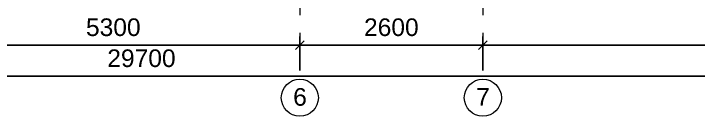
# Model space of a CAD drawing. Header units: metres. Extents: x 315 to 494, y -91 to 12.
# Drawn here: x 338.36 to 348.08, y -70.63 to -69.17 of the extents above; entities that cross this region are included whole.
import ezdxf
from ezdxf.enums import TextEntityAlignment as Align

# ---------------------------------------------------------------- set-up
doc = ezdxf.new("R2010")
doc.units = ezdxf.units.M
doc.header["$MEASUREMENT"] = 0
doc.linetypes.add('( Dashdot )', pattern=[1.001, 0.5, -0.25, 0.001, -0.25])
doc.styles.get("Standard").update_dxf_attribs({"font": 'times.ttf'})
doc.styles.add('Style-Arial', font='arial.ttf')
doc.dimstyles.get("Standard").update_dxf_attribs({"dimtxt": 0.18, "dimasz": 0.18, "dimexe": 0.18, "dimexo": 0.0625, "dimgap": 0.09, "dimtad": 0, "dimtih": 1, "dimtoh": 1, "dimdec": 4, "dimzin": 0, "dimdsep": 46, "dimtxsty": 'Standard', "dimcen": 0.09, "dimadec": 0, "dimazin": 0, "dimtfac": 1, "dimtdec": 4, "dimtofl": 0, "dimtmove": 0, "dimatfit": 3, "dimfxl": 1, "dimtolj": 1, "dimtzin": 0, "dimarcsym": 0})

# ---------------------------------------------------------------- blocks, each defined once
blk = doc.blocks.new('_Oblique')
at = {"color": 0, "linetype": 'ByBlock', "lineweight": -2}
blk.add_line((0.5, 0.5), (-0.5, -0.5), dxfattribs=at)
blk = doc.blocks.new('*D346')
at = {"color": 0, "lineweight": -2, "transparency": 16777216}
for p, q in [((337.1201, -69.9733), (337.1201, -69.4907)), ((342.4201, -69.9733), (342.4201, -69.4907)), ((337.1201, -69.6157), (342.4201, -69.6157))]:
    blk.add_line(p, q, dxfattribs=at)
at = {"layer": 'Defpoints', "color": 0, "lineweight": 0, "transparency": 16777216}
for p in [(342.4201, -69.6157), (337.1201, -70.0983), (342.4201, -70.0983)]:
    blk.add_point(p, dxfattribs=at)
at = {"color": 0, "lineweight": -2, "transparency": 16777216, "xscale": 0.125, "yscale": 0.125, "zscale": 0.125, "rotation": 180}
blk.add_blockref('_Oblique', (337.1201, -69.6157), dxfattribs=at)
at = {"color": 0, "lineweight": -2, "transparency": 16777216, "xscale": 0.125, "yscale": 0.125, "zscale": 0.125}
blk.add_blockref('_Oblique', (342.4201, -69.6157), dxfattribs=at)
at = {"color": 0, "lineweight": 0, "transparency": 16777216, "insert": (339.7701, -69.363), "char_height": 0.25, "attachment_point": 5, "style": 'Style-Arial'}
blk.add_mtext('\\A1;5300', dxfattribs=at)
blk = doc.blocks.new('*D347')
at = {"color": 0, "lineweight": -2, "transparency": 16777216}
for p, q in [((342.4201, -69.9733), (342.4201, -69.4907)), ((345.0201, -69.9733), (345.0201, -69.4907)), ((342.4201, -69.6157), (345.0201, -69.6157))]:
    blk.add_line(p, q, dxfattribs=at)
at = {"layer": 'Defpoints', "color": 0, "lineweight": 0, "transparency": 16777216}
for p in [(345.0201, -69.6157), (342.4201, -70.0983), (345.0201, -70.0983)]:
    blk.add_point(p, dxfattribs=at)
at = {"color": 0, "lineweight": -2, "transparency": 16777216, "xscale": 0.125, "yscale": 0.125, "zscale": 0.125, "rotation": 180}
blk.add_blockref('_Oblique', (342.4201, -69.6157), dxfattribs=at)
at = {"color": 0, "lineweight": -2, "transparency": 16777216, "xscale": 0.125, "yscale": 0.125, "zscale": 0.125}
blk.add_blockref('_Oblique', (345.0201, -69.6157), dxfattribs=at)
at = {"color": 0, "lineweight": 0, "transparency": 16777216, "insert": (343.7201, -69.3631), "char_height": 0.25, "attachment_point": 5, "style": 'Style-Arial'}
blk.add_mtext('\\A1;2600', dxfattribs=at)
blk = doc.blocks.new('*D348')
at = {"color": 0, "lineweight": -2, "transparency": 16777216}
for p, q in [((345.0201, -69.9733), (345.0201, -69.4907)), ((355.0201, -69.9733), (355.0201, -69.4907)), ((345.0201, -69.6157), (355.0201, -69.6157))]:
    blk.add_line(p, q, dxfattribs=at)
at = {"layer": 'Defpoints', "color": 0, "lineweight": 0, "transparency": 16777216}
for p in [(355.0201, -69.6157), (345.0201, -70.0983), (355.0201, -70.0983)]:
    blk.add_point(p, dxfattribs=at)
at = {"color": 0, "lineweight": -2, "transparency": 16777216, "xscale": 0.125, "yscale": 0.125, "zscale": 0.125, "rotation": 180}
blk.add_blockref('_Oblique', (345.0201, -69.6157), dxfattribs=at)
at = {"color": 0, "lineweight": -2, "transparency": 16777216, "xscale": 0.125, "yscale": 0.125, "zscale": 0.125}
blk.add_blockref('_Oblique', (355.0201, -69.6157), dxfattribs=at)
at = {"color": 0, "lineweight": 0, "transparency": 16777216, "insert": (350.0201, -69.3631), "char_height": 0.25, "attachment_point": 5, "style": 'Style-Arial'}
blk.add_mtext('\\A1;10000', dxfattribs=at)
blk = doc.blocks.new('*D350')
at = {"color": 0, "lineweight": -2, "transparency": 16777216}
for p, q in [((325.3201, -69.9733), (325.3201, -69.9305)), ((355.0201, -69.9733), (355.0201, -69.9305)), ((355.0201, -70.0555), (325.3201, -70.0555))]:
    blk.add_line(p, q, dxfattribs=at)
at = {"layer": 'Defpoints', "color": 0, "lineweight": 0, "transparency": 16777216}
for p in [(325.3201, -70.0555), (325.3201, -70.0983), (355.0201, -70.0983)]:
    blk.add_point(p, dxfattribs=at)
at = {"color": 0, "lineweight": -2, "transparency": 16777216, "xscale": 0.125, "yscale": 0.125, "zscale": 0.125, "rotation": 180}
blk.add_blockref('_Oblique', (325.3201, -70.0555), dxfattribs=at)
at = {"color": 0, "lineweight": -2, "transparency": 16777216, "xscale": 0.125, "yscale": 0.125, "zscale": 0.125}
blk.add_blockref('_Oblique', (355.0201, -70.0555), dxfattribs=at)
at = {"color": 0, "lineweight": 0, "transparency": 16777216, "insert": (340.1701, -69.8029), "char_height": 0.25, "attachment_point": 5, "style": 'Style-Arial'}
blk.add_mtext('\\A1;29700', dxfattribs=at)

msp = doc.modelspace()

# ---------------------------------------------------------------- linework, layer by layer
at = {"color": 1, "linetype": '( Dashdot )', "lineweight": 0}
for p, q in [((342.4200841, -51.84026234), (342.4200841, -70.09831554)), ((345.0200841, -51.84026234), (345.0200841, -70.09831554))]:
    msp.add_line(p, q, dxfattribs=at)
at = {"color": 7, "linetype": 'Continuous', "lineweight": 13}
for centre in [(342.4200841, -70.36167098), (345.0200841, -70.36167098)]:
    msp.add_circle(centre, 0.26335544, dxfattribs=at)

# ---------------------------------------------------------------- texts
at = {"color": 7, "linetype": 'Continuous', "lineweight": 30, "style": 'Style-Arial'}
for s, p in [('6', (342.32509598, -70.22495783)), ('7', (344.92509598, -70.22495783))]:
    msp.add_text(s, height=0.25, dxfattribs=at).set_placement(p, align=Align.TOP_LEFT)

# ---------------------------------------------------------------- dimensions: what is measured, and where the dimension line sits
at = {"color": 5, "lineweight": 0}
for base, p1, p2, picture, middle in [((342.4200841, -69.61573566), (337.1200841, -70.09831554), (342.4200841, -70.09831554), '*D346', (339.7700841, -69.36300715)), ((345.0200841, -69.61573566), (342.4200841, -70.09831554), (345.0200841, -70.09831554), '*D347', (343.7200841, -69.36309241)), ((355.0200841, -69.61573566), (345.0200841, -70.09831554), (355.0200841, -70.09831554), '*D348', (350.0200841, -69.36309241))]:
    dim = msp.add_linear_dim(base=base, p1=p1, p2=p2, dimstyle='Standard', override={"dimtxt": 0.25, "dimasz": 0.125, "dimexe": 0.125, "dimexo": 0.125, "dimgap": 0.125, "dimtad": 1, "dimtih": 0, "dimtoh": 0, "dimlfac": 1000, "dimzin": 11, "dimtxsty": 'Style-Arial', "dimblk": 'Oblique', "dimfrac": 2, "dimtzin": 11}, dxfattribs=at)
    dim.commit()
    dim.dimension.update_dxf_attribs({"geometry": picture, "text_midpoint": middle})
dim = msp.add_linear_dim(base=(325.3200841, -70.05549723), p1=(355.0200841, -70.09831554), p2=(325.3200841, -70.09831554), angle=180, dimstyle='Standard', override={"dimtxt": 0.25, "dimasz": 0.125, "dimexe": 0.125, "dimexo": 0.125, "dimgap": 0.125, "dimtad": 1, "dimtih": 0, "dimtoh": 0, "dimlfac": 1000, "dimzin": 11, "dimtxsty": 'Style-Arial', "dimblk": 'Oblique', "dimfrac": 2, "dimtzin": 11}, dxfattribs=at)
dim.commit()
dim.dimension.update_dxf_attribs({"geometry": '*D350', "text_midpoint": (340.1700841, -69.80285398)})

doc.saveas('drawing.dxf')
